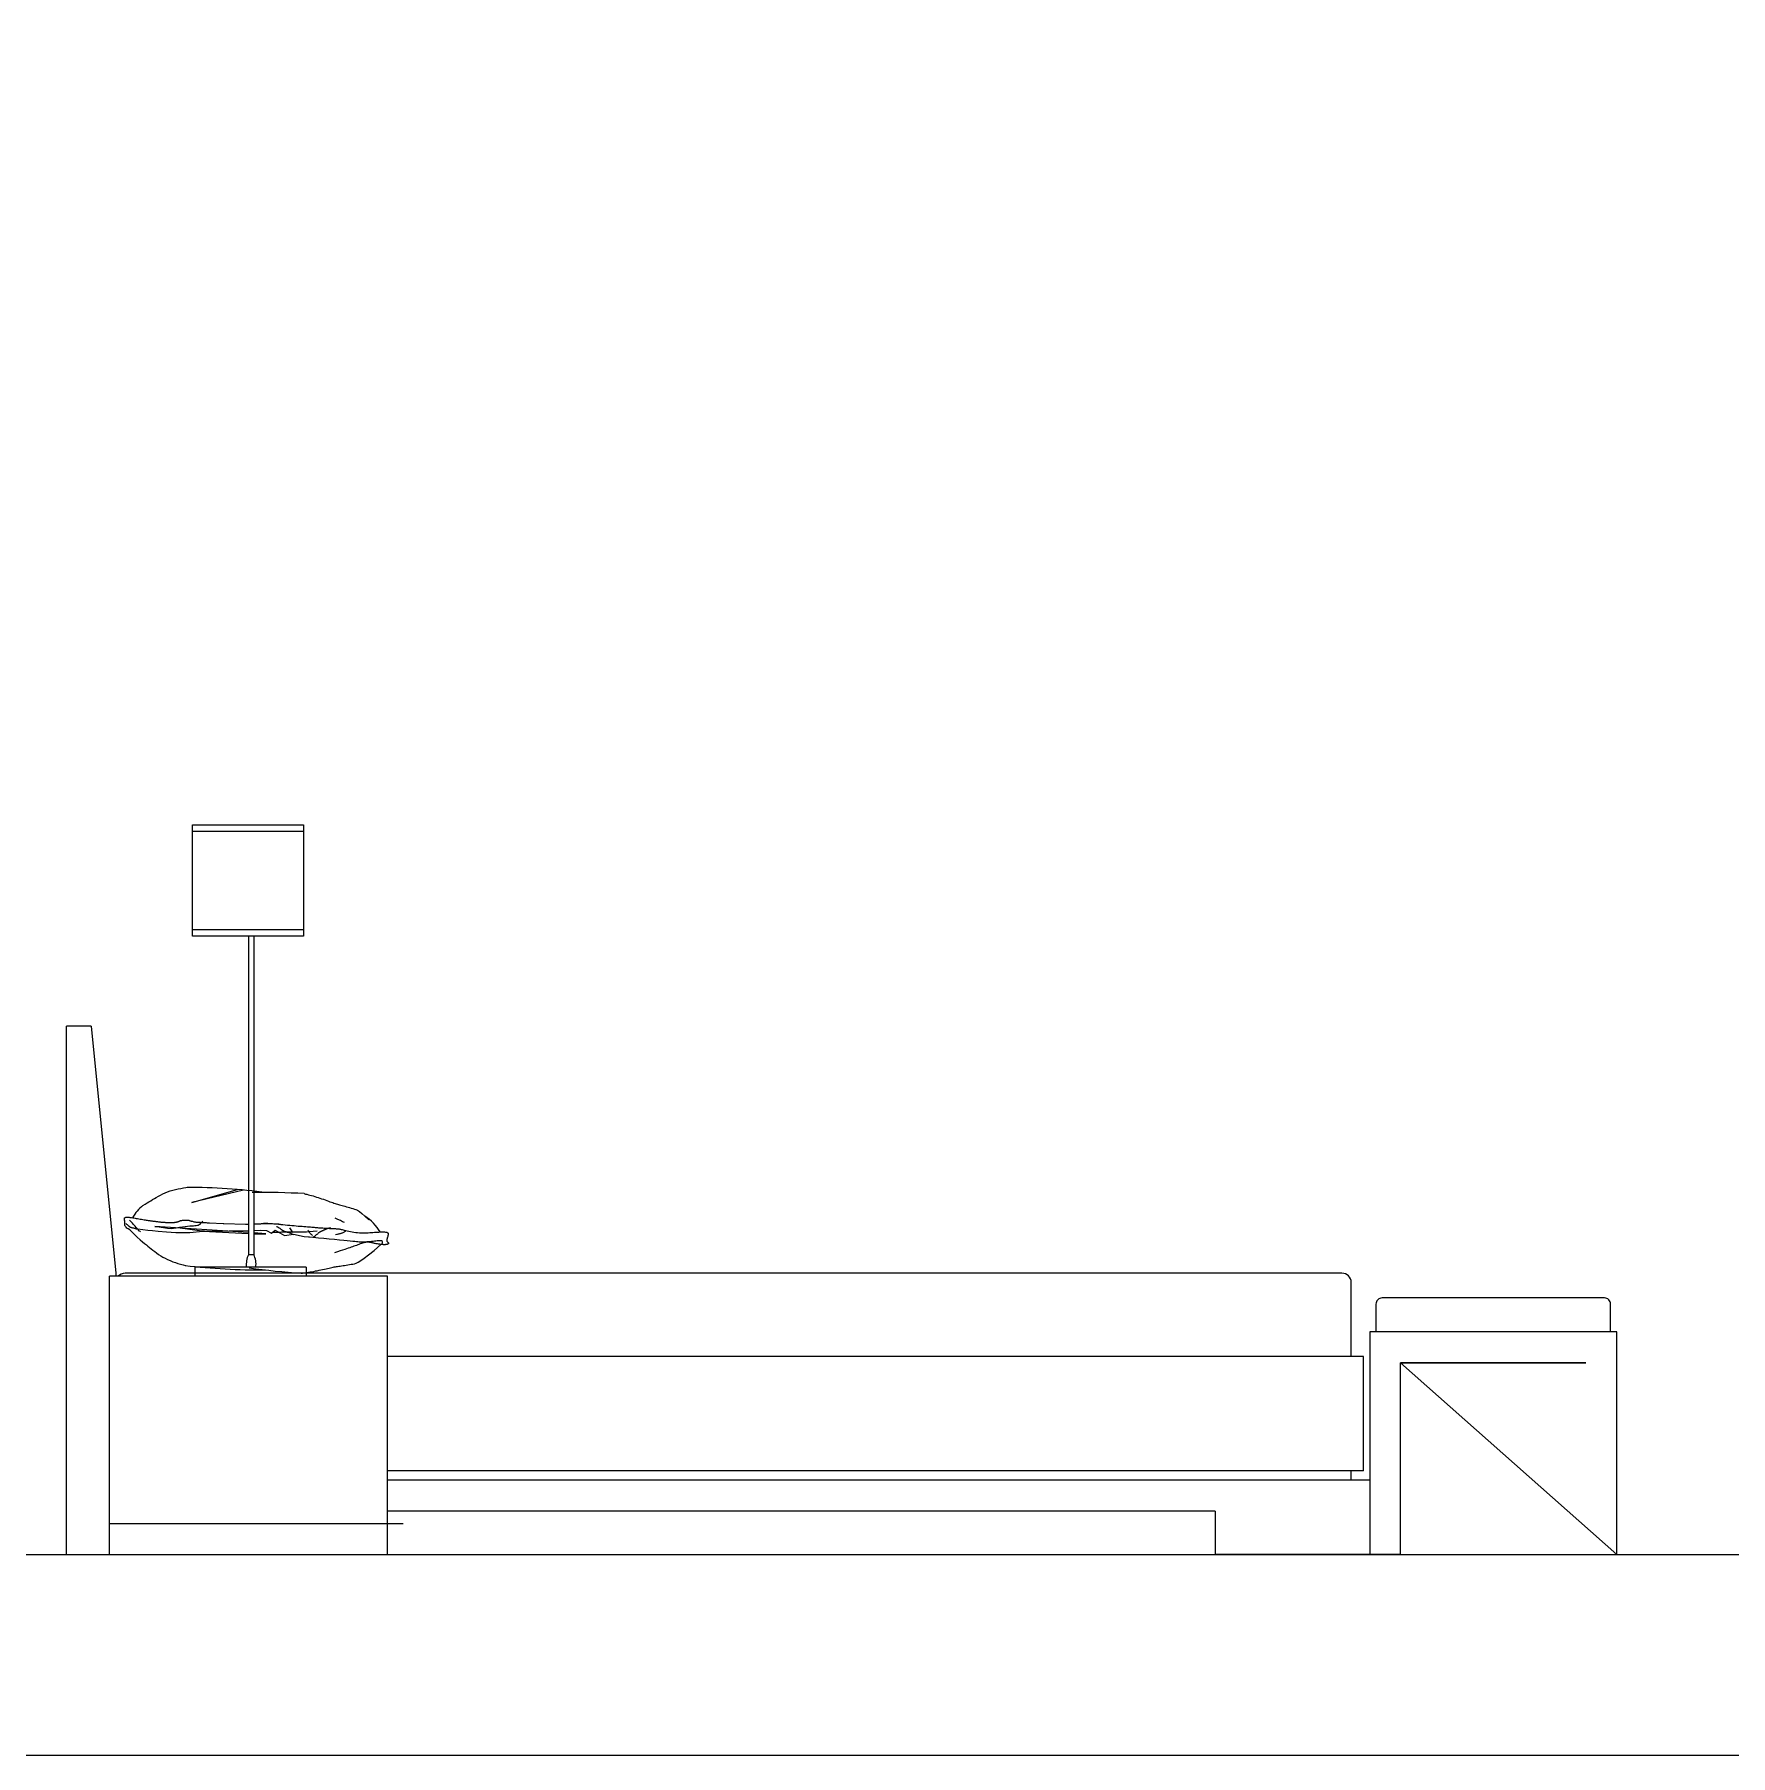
# Model space of a CAD drawing. Header units: inches. Extents: x 11.2 to 54.2, y 16.2 to 41.
# Drawn here: x 26.663 to 29.409, y 16.209 to 18.995 of the extents above; entities that cross this region are included whole.
import ezdxf

# ---------------------------------------------------------------- set-up
doc = ezdxf.new("R2010")
doc.units = ezdxf.units.IN
doc.header["$MEASUREMENT"] = 0
for name, color, linetype in [('1', 1, 'Continuous'), ('4', 4, 'Continuous'), ('kadrbm', 4, 'Continuous')]:
    doc.layers.add(name, color=color, linetype=linetype)

# ---------------------------------------------------------------- blocks, each defined once
blk = doc.blocks.new('kadrbm')
at = {"layer": 'kadrbm', "color": 4}
blk.add_lwpolyline([(0, 0), (0, 24.7972), (21, 24.7972), (21, 0), (0, 0)], close=True, dxfattribs=at)
blk.add_lwpolyline([(20.6631, 0.3257), (20.6631, 24.4603), (0.3369, 24.4603), (0.3369, 0.3257), (20.6631, 0.3257)], dxfattribs=at)

msp = doc.modelspace()

# ---------------------------------------------------------------- linework, layer by layer
at = {"layer": '1'}
for p, q in [((26.9192, 17.7056), (27.0992, 17.7056)), ((27.0992, 17.5456), (26.9192, 17.5456)), ((27.0102, 17.5356), (27.0102, 17.02)), ((27.0185, 17.5356), (27.0185, 17.02)), ((26.7152, 16.535), (26.7152, 17.39)), ((26.7552, 17.39), (26.7152, 17.39)), ((26.7552, 17.39), (26.7952, 16.99)), ((26.8428, 17.1019), (26.846, 17.1039)), ((26.846, 17.1039), (26.8489, 17.1056)), ((26.8489, 17.1056), (26.8517, 17.1073)), ((26.8517, 17.1073), (26.8546, 17.1091)), ((26.8546, 17.1091), (26.8576, 17.1109)), ((26.8576, 17.1109), (26.8608, 17.1128)), ((26.8608, 17.1128), (26.8641, 17.1147)), ((26.8641, 17.1147), (26.8675, 17.1165)), ((26.8675, 17.1165), (26.8711, 17.1184)), ((26.8711, 17.1184), (26.8749, 17.1201)), ((26.8749, 17.1201), (26.8789, 17.1217)), ((26.8789, 17.1217), (26.883, 17.1231)), ((26.883, 17.1231), (26.8873, 17.1244)), ((26.8873, 17.1244), (26.8917, 17.1255)), ((26.8917, 17.1255), (26.896, 17.1265)), ((26.896, 17.1265), (26.9004, 17.1273)), ((26.9004, 17.1273), (26.9046, 17.1281)), ((26.9046, 17.1281), (26.9087, 17.1287)), ((26.9087, 17.1287), (26.9126, 17.1292)), ((26.9182, 17.1045), (26.9922, 17.1253)), ((27.0018, 17.1245), (26.9182, 17.1045)), ((27.1003, 17.1188), (27.1025, 17.1182)), ((27.1025, 17.1182), (27.1047, 17.1177)), ((27.1047, 17.1177), (27.107, 17.1171)), ((27.107, 17.1171), (27.1095, 17.1164)), ((27.1095, 17.1164), (27.112, 17.1157)), ((27.112, 17.1157), (27.1146, 17.115)), ((27.1146, 17.115), (27.1173, 17.1142)), ((27.1173, 17.1142), (27.12, 17.1133)), ((27.12, 17.1133), (27.1228, 17.1125)), ((27.1228, 17.1125), (27.1256, 17.1116)), ((27.1256, 17.1116), (27.1284, 17.1106)), ((27.1284, 17.1106), (27.1312, 17.1096)), ((27.1312, 17.1096), (27.134, 17.1087)), ((27.134, 17.1087), (27.1367, 17.1077)), ((27.1367, 17.1077), (27.1393, 17.1067)), ((27.1393, 17.1067), (27.1418, 17.1058)), ((27.1418, 17.1058), (27.1442, 17.105)), ((27.1442, 17.105), (27.1464, 17.1042)), ((27.1464, 17.1042), (27.1484, 17.1035)), ((27.1484, 17.1035), (27.1503, 17.1029)), ((26.8091, 17.0784), (26.8092, 17.0788)), ((26.8091, 17.078), (26.8091, 17.0784)), ((26.8091, 17.0775), (26.8091, 17.078)), ((26.8092, 17.077), (26.8091, 17.0775)), ((26.8092, 17.0788), (26.8093, 17.0791)), ((26.8093, 17.0764), (26.8092, 17.077)), ((26.8093, 17.0791), (26.8095, 17.0795)), ((26.8094, 17.0758), (26.8093, 17.0764)), ((26.8095, 17.0752), (26.8094, 17.0758)), ((26.8095, 17.0795), (26.8098, 17.0797)), ((26.8098, 17.0797), (26.8101, 17.08)), ((26.8101, 17.08), (26.8105, 17.0802)), ((26.8105, 17.0802), (26.8109, 17.0803)), ((26.8109, 17.0803), (26.8115, 17.0805)), ((26.8115, 17.0805), (26.8121, 17.0806)), ((26.8121, 17.0806), (26.8128, 17.0806)), ((26.8128, 17.0806), (26.8136, 17.0807)), ((26.8136, 17.0807), (26.8145, 17.0806)), ((26.8145, 17.0806), (26.8155, 17.0806)), ((26.8155, 17.0806), (26.8166, 17.0805)), ((26.8166, 17.0805), (26.8179, 17.0804)), ((26.8179, 17.0804), (26.8193, 17.0802)), ((26.8193, 17.0802), (26.8208, 17.08)), ((26.8208, 17.08), (26.8225, 17.0798)), ((26.8225, 17.0798), (26.8243, 17.0795)), ((26.8243, 17.0795), (26.8263, 17.0792)), ((26.8263, 17.0792), (26.8283, 17.0788)), ((26.8283, 17.0788), (26.8304, 17.0784)), ((26.8304, 17.0784), (26.8326, 17.0781)), ((26.8326, 17.0781), (26.8347, 17.0777)), ((26.8347, 17.0777), (26.8368, 17.0773)), ((26.8368, 17.0773), (26.8389, 17.077)), ((26.8389, 17.077), (26.8409, 17.0766)), ((26.8392, 17.0996), (26.8428, 17.1019)), ((26.8409, 17.0766), (26.8427, 17.0763)), ((26.8427, 17.0763), (26.8445, 17.076)), ((26.8445, 17.076), (26.8461, 17.0757)), ((26.8461, 17.0757), (26.8475, 17.0755)), ((26.8475, 17.0755), (26.8489, 17.0753)), ((26.9015, 17.0754), (26.9022, 17.0755)), ((26.9022, 17.0755), (26.903, 17.0756)), ((26.903, 17.0756), (26.9038, 17.0757)), ((26.9038, 17.0757), (26.9046, 17.0757)), ((26.9046, 17.0757), (26.9054, 17.0758)), ((26.9054, 17.0758), (26.9062, 17.0759)), ((26.9062, 17.0759), (26.907, 17.0759)), ((26.907, 17.0759), (26.9078, 17.0759)), ((26.9078, 17.0759), (26.9086, 17.0759)), ((26.9086, 17.0759), (26.9093, 17.076)), ((26.9093, 17.076), (26.9099, 17.0759)), ((26.9099, 17.0759), (26.9106, 17.0759)), ((26.9106, 17.0759), (26.9112, 17.0759)), ((26.9112, 17.0759), (26.9119, 17.0758)), ((26.9119, 17.0758), (26.9125, 17.0757)), ((26.9125, 17.0757), (26.9132, 17.0756)), ((26.9132, 17.0756), (26.9139, 17.0754)), ((27.1547, 17.0771), (27.1501, 17.0792)), ((27.1503, 17.1029), (27.1521, 17.1023)), ((27.1521, 17.1023), (27.1539, 17.1018)), ((27.1539, 17.1018), (27.1557, 17.1012)), ((27.1587, 17.0751), (27.1547, 17.0771)), ((27.1557, 17.1012), (27.1575, 17.1007)), ((27.1575, 17.1007), (27.1594, 17.1002)), ((27.1594, 17.1002), (27.1614, 17.0996)), ((27.1614, 17.0996), (27.1636, 17.099)), ((27.1636, 17.099), (27.166, 17.0984)), ((27.166, 17.0984), (27.1685, 17.0977)), ((27.1685, 17.0977), (27.1711, 17.097)), ((27.1711, 17.097), (27.1737, 17.0962)), ((27.1737, 17.0962), (27.1763, 17.0955)), ((27.1763, 17.0955), (27.1789, 17.0947)), ((27.1789, 17.0947), (27.1814, 17.0939)), ((27.1814, 17.0939), (27.1838, 17.093)), ((27.1838, 17.093), (27.1865, 17.0918)), ((27.1865, 17.0918), (27.1896, 17.0899)), ((27.1896, 17.0899), (27.1935, 17.0869)), ((27.1935, 17.0869), (27.1985, 17.0824)), ((27.1985, 17.0824), (27.2048, 17.0762)), ((26.8097, 17.0746), (26.8095, 17.0752)), ((26.8098, 17.0739), (26.8097, 17.0746)), ((26.8097, 17.0693), (26.8098, 17.0701)), ((26.8097, 17.0684), (26.8097, 17.0693)), ((26.8099, 17.0675), (26.8097, 17.0684)), ((26.8099, 17.0732), (26.8098, 17.0739)), ((26.8098, 17.0701), (26.8099, 17.0709)), ((26.8099, 17.0724), (26.8099, 17.0732)), ((26.8099, 17.0717), (26.8099, 17.0724)), ((26.8099, 17.0709), (26.8099, 17.0717)), ((26.8102, 17.0665), (26.8099, 17.0675)), ((26.8109, 17.0654), (26.8102, 17.0665)), ((26.8119, 17.0643), (26.8109, 17.0654)), ((26.8133, 17.0631), (26.8119, 17.0643)), ((26.8153, 17.0617), (26.8133, 17.0631)), ((26.8178, 17.0602), (26.8153, 17.0617)), ((26.8178, 17.0602), (26.8244, 17.0537)), ((26.8244, 17.0537), (26.83, 17.0485)), ((26.83, 17.0485), (26.8346, 17.0442)), ((26.8489, 17.0753), (26.8502, 17.0751)), ((26.8502, 17.0751), (26.8515, 17.0749)), ((26.8515, 17.0749), (26.8527, 17.0747)), ((26.8527, 17.0747), (26.8539, 17.0746)), ((26.8539, 17.0746), (26.8551, 17.0744)), ((26.8551, 17.0744), (26.8563, 17.0743)), ((26.8563, 17.0743), (26.8576, 17.0741)), ((26.8576, 17.0741), (26.8588, 17.074)), ((26.8588, 17.074), (26.8602, 17.0738)), ((26.8602, 17.0738), (26.8615, 17.0736)), ((26.8615, 17.0736), (26.8628, 17.0735)), ((26.8628, 17.0735), (26.8642, 17.0733)), ((26.8642, 17.0733), (26.8655, 17.0732)), ((26.8655, 17.0732), (26.8669, 17.073)), ((26.8669, 17.073), (26.8682, 17.0729)), ((26.8682, 17.0729), (26.8695, 17.0728)), ((26.8695, 17.0728), (26.8708, 17.0727)), ((26.8708, 17.0727), (26.8721, 17.0726)), ((26.8721, 17.0726), (26.8734, 17.0725)), ((26.8734, 17.0725), (26.8746, 17.0724)), ((26.8746, 17.0724), (26.8758, 17.0723)), ((26.8758, 17.0723), (26.877, 17.0722)), ((26.877, 17.0722), (26.8781, 17.0721)), ((26.8781, 17.0721), (26.8792, 17.0721)), ((26.8792, 17.0721), (26.8803, 17.072)), ((26.8803, 17.072), (26.8813, 17.072)), ((26.8813, 17.072), (26.8823, 17.072)), ((26.8823, 17.072), (26.8833, 17.072)), ((26.8833, 17.072), (26.8842, 17.072)), ((26.8842, 17.072), (26.8851, 17.072)), ((26.8851, 17.072), (26.886, 17.072)), ((26.886, 17.072), (26.8868, 17.072)), ((26.8868, 17.072), (26.8877, 17.0721)), ((26.8877, 17.0721), (26.8885, 17.0721)), ((26.8885, 17.0721), (26.8893, 17.0722)), ((26.8893, 17.0722), (26.8901, 17.0723)), ((26.8901, 17.0723), (26.8909, 17.0724)), ((26.8909, 17.0724), (26.8917, 17.0725)), ((26.8917, 17.0725), (26.8925, 17.0727)), ((26.8925, 17.0727), (26.8932, 17.0728)), ((26.8932, 17.0728), (26.8939, 17.073)), ((26.8939, 17.073), (26.8946, 17.0731)), ((26.8946, 17.0731), (26.8952, 17.0733)), ((26.8952, 17.0733), (26.8958, 17.0734)), ((26.8958, 17.0734), (26.8963, 17.0736)), ((26.8963, 17.0736), (26.8967, 17.0738)), ((26.8967, 17.0738), (26.8971, 17.0739)), ((26.8971, 17.0739), (26.8975, 17.0741)), ((26.8975, 17.0741), (26.8978, 17.0742)), ((26.8978, 17.0742), (26.8981, 17.0744)), ((26.8981, 17.0744), (26.8984, 17.0745)), ((26.8984, 17.0745), (26.8986, 17.0747)), ((26.8986, 17.0747), (26.899, 17.0748)), ((26.899, 17.0748), (26.8993, 17.0749)), ((26.8993, 17.0749), (26.8997, 17.0751)), ((26.8997, 17.0751), (26.9002, 17.0752)), ((26.9002, 17.0752), (26.9008, 17.0753)), ((26.9008, 17.0753), (26.9015, 17.0754)), ((26.9139, 17.0754), (26.9147, 17.0752)), ((26.9147, 17.0752), (26.9155, 17.075)), ((26.9155, 17.075), (26.9164, 17.0748)), ((26.9164, 17.0748), (26.9173, 17.0745)), ((26.9173, 17.0745), (26.9182, 17.0742)), ((26.9182, 17.0742), (26.9192, 17.074)), ((26.9192, 17.074), (26.9203, 17.0737)), ((26.9203, 17.0737), (26.9214, 17.0734)), ((26.9214, 17.0734), (26.9225, 17.0732)), ((26.9225, 17.0732), (26.9237, 17.073)), ((26.9237, 17.073), (26.925, 17.0728)), ((26.925, 17.0728), (26.9263, 17.0727)), ((26.9263, 17.0727), (26.9276, 17.0726)), ((26.9276, 17.0726), (26.929, 17.0725)), ((26.929, 17.0725), (26.9304, 17.0724)), ((26.9304, 17.0724), (26.9318, 17.0724)), ((26.9318, 17.0724), (26.9332, 17.0723)), ((26.9332, 17.0723), (26.9346, 17.0723)), ((26.9346, 17.0723), (26.9361, 17.0723)), ((26.9361, 17.0723), (26.9375, 17.0722)), ((26.9375, 17.0722), (26.9389, 17.0721)), ((26.9389, 17.0721), (26.9403, 17.072)), ((26.9403, 17.072), (26.9416, 17.0719)), ((26.9416, 17.0719), (26.9429, 17.0718)), ((26.9429, 17.0718), (26.9442, 17.0716)), ((26.9442, 17.0716), (26.9455, 17.0715)), ((26.9455, 17.0715), (26.9468, 17.0713)), ((26.9468, 17.0713), (26.9689, 17.0706)), ((26.9689, 17.0706), (26.9702, 17.0704)), ((26.9702, 17.0704), (27.0054, 17.0693)), ((27.0054, 17.0693), (27.0066, 17.0693)), ((27.0066, 17.0693), (27.0078, 17.0692)), ((27.0078, 17.0692), (27.009, 17.0692)), ((27.009, 17.0692), (27.0101, 17.0691)), ((27.0101, 17.0691), (27.0102, 17.0691)), ((27.0185, 17.0695), (27.0204, 17.0697)), ((27.0204, 17.0697), (27.0216, 17.0697)), ((27.0216, 17.0697), (27.0227, 17.0698)), ((27.0227, 17.0698), (27.0239, 17.0699)), ((27.0239, 17.0699), (27.0251, 17.07)), ((27.0251, 17.07), (27.0263, 17.07)), ((27.0263, 17.07), (27.0275, 17.0701)), ((27.0275, 17.0701), (27.0287, 17.0702)), ((27.0287, 17.0702), (27.03, 17.0702)), ((27.03, 17.0702), (27.0313, 17.0703)), ((27.0313, 17.0703), (27.0327, 17.0704)), ((27.0327, 17.0704), (27.0341, 17.0704)), ((27.0341, 17.0704), (27.0355, 17.0705)), ((27.0351, 17.0713), (27.0381, 17.0711)), ((27.0355, 17.0705), (27.0371, 17.0705)), ((27.0371, 17.0705), (27.0387, 17.0705)), ((27.0381, 17.0711), (27.0413, 17.0709)), ((27.0387, 17.0705), (27.0404, 17.0705)), ((27.0404, 17.0705), (27.0423, 17.0705)), ((27.0413, 17.0709), (27.0446, 17.0706)), ((27.0423, 17.0705), (27.0443, 17.0705)), ((27.0443, 17.0705), (27.0464, 17.0704)), ((27.0446, 17.0706), (27.0479, 17.0703)), ((27.0464, 17.0704), (27.0486, 17.0703)), ((27.0479, 17.0703), (27.0514, 17.07)), ((27.0486, 17.0703), (27.051, 17.0702)), ((27.051, 17.0702), (27.0536, 17.0701)), ((27.0514, 17.07), (27.0549, 17.0697)), ((27.0536, 17.0701), (27.0562, 17.07)), ((27.0549, 17.0697), (27.0585, 17.0693)), ((27.0562, 17.07), (27.059, 17.0698)), ((27.0585, 17.0693), (27.0621, 17.069)), ((27.059, 17.0698), (27.062, 17.0696)), ((27.0621, 17.069), (27.0658, 17.0686)), ((27.0658, 17.0686), (27.0695, 17.0683)), ((27.0695, 17.0683), (27.0731, 17.0679)), ((27.0731, 17.0679), (27.0767, 17.0676)), ((27.0767, 17.0676), (27.0803, 17.0673)), ((27.0803, 17.0673), (27.0838, 17.067)), ((27.0838, 17.067), (27.0872, 17.0667)), ((27.0872, 17.0667), (27.0905, 17.0664)), ((27.0905, 17.0664), (27.0937, 17.0662)), ((27.0937, 17.0662), (27.0968, 17.0659)), ((27.0968, 17.0659), (27.0997, 17.0657)), ((27.0997, 17.0657), (27.1026, 17.0655)), ((27.1026, 17.0655), (27.1053, 17.0653)), ((27.1053, 17.0653), (27.1078, 17.0651)), ((27.1078, 17.0651), (27.1102, 17.0649)), ((27.1102, 17.0649), (27.1124, 17.0647)), ((27.1124, 17.0647), (27.1145, 17.0645)), ((27.1145, 17.0645), (27.1164, 17.0644)), ((27.1164, 17.0644), (27.1182, 17.0642)), ((27.1182, 17.0642), (27.1199, 17.064)), ((27.1199, 17.064), (27.1216, 17.0639)), ((27.1216, 17.0639), (27.1233, 17.0637)), ((27.1233, 17.0637), (27.1249, 17.0636)), ((27.1249, 17.0636), (27.1267, 17.0634)), ((27.1267, 17.0634), (27.1285, 17.0633)), ((27.1285, 17.0633), (27.1304, 17.0632)), ((27.1304, 17.0632), (27.1325, 17.063)), ((27.1325, 17.063), (27.1346, 17.0629)), ((27.1346, 17.0629), (27.1368, 17.0628)), ((27.1368, 17.0628), (27.1391, 17.0627)), ((27.1391, 17.0627), (27.1413, 17.0626)), ((27.1413, 17.0626), (27.1435, 17.0625)), ((27.1435, 17.0625), (27.1456, 17.0624)), ((27.1456, 17.0624), (27.1475, 17.0623)), ((27.1475, 17.0623), (27.1493, 17.0623)), ((27.1493, 17.0623), (27.1508, 17.0622)), ((27.1508, 17.0622), (27.1521, 17.0621)), ((27.1521, 17.0621), (27.1532, 17.0621)), ((27.1532, 17.0621), (27.1542, 17.062)), ((27.1542, 17.062), (27.1551, 17.062)), ((27.1551, 17.062), (27.1559, 17.0619)), ((27.1559, 17.0619), (27.1568, 17.0617)), ((27.1568, 17.0617), (27.1577, 17.0615)), ((27.1577, 17.0615), (27.1587, 17.0613)), ((27.1623, 17.0734), (27.1587, 17.0751)), ((27.1587, 17.0613), (27.16, 17.061)), ((27.16, 17.061), (27.1614, 17.0606)), ((27.1614, 17.0606), (27.1631, 17.0602)), ((27.1655, 17.0719), (27.1623, 17.0734)), ((27.1631, 17.0602), (27.1651, 17.0597)), ((27.1651, 17.0597), (27.1674, 17.0591)), ((27.1674, 17.0591), (27.1698, 17.0586)), ((27.1698, 17.0586), (27.1723, 17.058)), ((27.1723, 17.058), (27.1751, 17.0574)), ((27.1751, 17.0574), (27.1779, 17.0569)), ((27.1779, 17.0569), (27.1808, 17.0564)), ((27.1808, 17.0564), (27.1837, 17.056)), ((27.1837, 17.056), (27.1866, 17.0557)), ((27.1866, 17.0557), (27.1895, 17.0555)), ((27.1895, 17.0555), (27.1924, 17.0554)), ((27.1924, 17.0554), (27.1952, 17.0553)), ((27.1952, 17.0553), (27.1981, 17.0554)), ((27.1981, 17.0554), (27.2008, 17.0555)), ((27.2008, 17.0555), (27.2036, 17.0556)), ((27.2036, 17.0556), (27.2062, 17.0558)), ((27.2062, 17.0558), (27.2089, 17.0559)), ((27.2089, 17.0559), (27.2114, 17.0561)), ((27.2114, 17.0561), (27.2139, 17.0563)), ((27.2139, 17.0563), (27.2163, 17.0565)), ((27.2163, 17.0565), (27.2187, 17.0566)), ((27.2187, 17.0566), (27.2209, 17.0567)), ((27.2209, 17.0567), (27.2231, 17.0568)), ((27.2231, 17.0568), (27.2251, 17.0569)), ((27.2251, 17.0569), (27.227, 17.0569)), ((27.227, 17.0569), (27.2287, 17.0569)), ((27.2287, 17.0569), (27.2302, 17.0568)), ((27.2302, 17.0568), (27.2316, 17.0567)), ((27.2316, 17.0567), (27.2328, 17.0565)), ((27.2328, 17.0565), (27.2338, 17.0562)), ((27.2338, 17.0562), (27.2345, 17.0559)), ((27.2345, 17.0559), (27.2352, 17.0555)), ((27.2349, 17.0478), (27.2347, 17.0471)), ((27.2351, 17.0486), (27.2349, 17.0478)), ((27.2354, 17.0494), (27.2351, 17.0486)), ((27.2352, 17.0555), (27.2356, 17.0551)), ((27.2356, 17.0501), (27.2354, 17.0494)), ((27.2356, 17.0551), (27.2359, 17.0546)), ((27.2358, 17.0509), (27.2356, 17.0501)), ((27.236, 17.0516), (27.2358, 17.0509)), ((27.2359, 17.0546), (27.2361, 17.0541)), ((27.2361, 17.0523), (27.236, 17.0516)), ((27.2361, 17.0541), (27.2362, 17.0536)), ((27.2362, 17.0529), (27.2361, 17.0523)), ((27.2362, 17.0536), (27.2362, 17.0529)), ((26.8346, 17.0442), (26.8385, 17.0408)), ((26.8385, 17.0408), (26.8418, 17.0381)), ((26.8418, 17.0381), (26.8447, 17.0357)), ((26.8447, 17.0357), (26.8473, 17.0337)), ((26.8473, 17.0337), (26.8499, 17.0316)), ((26.8499, 17.0316), (26.8526, 17.0295)), ((26.8526, 17.0295), (26.8554, 17.0273)), ((26.8554, 17.0273), (26.8583, 17.0251)), ((26.8583, 17.0251), (26.8613, 17.0228)), ((26.8613, 17.0228), (26.8645, 17.0205)), ((26.8645, 17.0205), (26.8679, 17.0183)), ((27.0185, 17.02), (27.0102, 17.02)), ((27.1543, 17.0248), (27.1495, 17.0232)), ((27.1586, 17.0262), (27.1543, 17.0248)), ((27.1624, 17.0275), (27.1586, 17.0262)), ((27.1657, 17.0286), (27.1624, 17.0275)), ((27.1687, 17.0296), (27.1657, 17.0286)), ((27.1714, 17.0305), (27.1687, 17.0296)), ((27.1739, 17.0313), (27.1714, 17.0305)), ((27.1762, 17.0321), (27.1739, 17.0313)), ((27.1784, 17.0328), (27.1762, 17.0321)), ((27.1805, 17.0336), (27.1784, 17.0328)), ((27.1826, 17.0343), (27.1805, 17.0336)), ((27.1847, 17.0351), (27.1826, 17.0343)), ((27.1868, 17.0358), (27.1847, 17.0351)), ((27.1889, 17.0366), (27.1868, 17.0358)), ((27.1909, 17.0373), (27.1889, 17.0366)), ((27.1929, 17.0379), (27.1909, 17.0373)), ((27.1947, 17.0385), (27.1929, 17.0379)), ((27.1965, 17.039), (27.1947, 17.0385)), ((27.1981, 17.0395), (27.1965, 17.039)), ((27.1996, 17.0398), (27.1981, 17.0395)), ((27.201, 17.04), (27.1996, 17.0398)), ((27.2023, 17.0401), (27.201, 17.04)), ((27.2034, 17.0402), (27.2023, 17.0401)), ((27.2045, 17.0402), (27.2034, 17.0402)), ((27.2042, 17.0196), (27.2132, 17.027)), ((27.2055, 17.04), (27.2045, 17.0402)), ((27.2065, 17.0399), (27.2055, 17.04)), ((27.2075, 17.0397), (27.2065, 17.0399)), ((27.2085, 17.0395), (27.2075, 17.0397)), ((27.2095, 17.0392), (27.2085, 17.0395)), ((27.2105, 17.039), (27.2095, 17.0392)), ((27.2116, 17.0387), (27.2105, 17.039)), ((27.2128, 17.0384), (27.2116, 17.0387)), ((27.214, 17.0382), (27.2128, 17.0384)), ((27.2132, 17.027), (27.2244, 17.0366)), ((27.2152, 17.038), (27.214, 17.0382)), ((27.2165, 17.0377), (27.2152, 17.038)), ((27.2178, 17.0375), (27.2165, 17.0377)), ((27.219, 17.0373), (27.2178, 17.0375)), ((27.2203, 17.0371), (27.219, 17.0373)), ((27.2215, 17.0369), (27.2203, 17.0371)), ((27.2227, 17.0368), (27.2215, 17.0369)), ((27.2238, 17.0366), (27.2227, 17.0368)), ((27.2249, 17.0365), (27.2238, 17.0366)), ((27.2259, 17.0364), (27.2249, 17.0365)), ((27.2269, 17.0363), (27.2259, 17.0364)), ((27.2279, 17.0363), (27.2269, 17.0363)), ((27.2288, 17.0362), (27.2279, 17.0363)), ((27.2296, 17.0362), (27.2288, 17.0362)), ((27.2304, 17.0362), (27.2296, 17.0362)), ((27.2312, 17.0362), (27.2304, 17.0362)), ((27.232, 17.0363), (27.2312, 17.0362)), ((27.2327, 17.0364), (27.232, 17.0363)), ((27.2333, 17.0365), (27.2327, 17.0364)), ((27.2339, 17.0366), (27.2333, 17.0365)), ((27.234, 17.0443), (27.2339, 17.0438)), ((27.2339, 17.0438), (27.2339, 17.0432)), ((27.2339, 17.0432), (27.234, 17.0428)), ((27.2345, 17.0367), (27.2339, 17.0366)), ((27.2341, 17.0449), (27.234, 17.0443)), ((27.234, 17.0428), (27.2341, 17.0423)), ((27.2343, 17.0456), (27.2341, 17.0449)), ((27.2341, 17.0423), (27.2342, 17.0419)), ((27.2342, 17.0419), (27.2344, 17.0416)), ((27.2344, 17.0463), (27.2343, 17.0456)), ((27.2347, 17.0471), (27.2344, 17.0463)), ((27.2344, 17.0416), (27.2346, 17.0412)), ((27.235, 17.0369), (27.2345, 17.0367)), ((27.2346, 17.0412), (27.2348, 17.0409)), ((27.2348, 17.0409), (27.235, 17.0406)), ((27.235, 17.0406), (27.2352, 17.0403)), ((27.2355, 17.0371), (27.235, 17.0369)), ((27.2352, 17.0403), (27.2355, 17.0401)), ((27.2355, 17.0401), (27.2357, 17.0398)), ((27.2359, 17.0373), (27.2355, 17.0371)), ((27.2357, 17.0398), (27.236, 17.0395)), ((27.2362, 17.0375), (27.2359, 17.0373)), ((27.236, 17.0395), (27.2362, 17.0393)), ((27.2362, 17.0393), (27.2364, 17.039)), ((27.2364, 17.0377), (27.2362, 17.0375)), ((27.2364, 17.039), (27.2365, 17.0388)), ((27.2366, 17.0379), (27.2364, 17.0377)), ((27.2365, 17.0388), (27.2366, 17.0386)), ((27.2366, 17.0386), (27.2367, 17.0383)), ((27.2367, 17.0381), (27.2366, 17.0379)), ((27.2367, 17.0383), (27.2367, 17.0381)), ((26.8679, 17.0183), (26.8714, 17.0161)), ((26.8714, 17.0161), (26.8752, 17.0141)), ((26.8752, 17.0141), (26.8791, 17.0122)), ((26.8791, 17.0122), (26.8832, 17.0104)), ((26.8832, 17.0104), (26.8874, 17.0087)), ((26.8874, 17.0087), (26.8916, 17.0072)), ((26.8916, 17.0072), (26.8958, 17.0058)), ((26.8958, 17.0058), (26.9, 17.0046)), ((26.9, 17.0046), (26.904, 17.0035)), ((26.904, 17.0035), (26.9078, 17.0025)), ((27.1033, 17), (26.9233, 17)), ((26.9233, 17), (26.9233, 16.985)), ((27.1033, 17), (27.1033, 16.985)), ((27.1073, 16.9917), (27.11, 16.9921)), ((27.11, 16.9921), (27.1127, 16.9925)), ((27.1127, 16.9925), (27.1156, 16.993)), ((27.1156, 16.993), (27.1184, 16.9936)), ((27.1184, 16.9936), (27.1213, 16.9941)), ((27.1213, 16.9941), (27.1242, 16.9947)), ((27.1242, 16.9947), (27.1271, 16.9954)), ((27.1271, 16.9954), (27.13, 16.996)), ((27.13, 16.996), (27.1328, 16.9966)), ((27.1328, 16.9966), (27.1355, 16.9972)), ((27.1355, 16.9972), (27.1381, 16.9978)), ((27.1381, 16.9978), (27.1406, 16.9984)), ((27.1406, 16.9984), (27.1428, 16.9989)), ((27.1428, 16.9989), (27.145, 16.9993)), ((27.145, 16.9993), (27.1469, 16.9997)), ((27.1469, 16.9997), (27.1488, 17.0001)), ((27.1488, 17.0001), (27.1506, 17.0004)), ((27.1506, 17.0004), (27.1524, 17.0007)), ((27.1524, 17.0007), (27.1542, 17.001)), ((27.1542, 17.001), (27.1562, 17.0013)), ((27.1562, 17.0013), (27.1583, 17.0016)), ((27.1583, 17.0016), (27.1606, 17.0019)), ((27.1606, 17.0019), (27.163, 17.0023)), ((27.163, 17.0023), (27.1656, 17.0027)), ((27.1656, 17.0027), (27.1682, 17.0031)), ((27.1682, 17.0031), (27.1709, 17.0035)), ((27.1709, 17.0035), (27.1736, 17.0039)), ((27.1736, 17.0039), (27.1762, 17.0044)), ((27.1762, 17.0044), (27.1788, 17.0049)), ((27.1788, 17.0049), (27.1814, 17.0054)), ((27.1814, 17.0054), (27.1841, 17.0063)), ((27.1841, 17.0063), (27.1875, 17.0079)), ((27.1875, 17.0079), (27.1917, 17.0104)), ((27.1917, 17.0104), (27.1972, 17.0142)), ((27.1972, 17.0142), (27.2042, 17.0196)), ((27.2352, 16.985), (26.7852, 16.985)), ((26.7852, 16.535), (26.7852, 16.985)), ((26.7952, 16.99), (26.7952, 16.985)), ((28.7802, 16.99), (26.8102, 16.99)), ((27.0953, 16.99), (27.0975, 16.9903)), ((27.0975, 16.9903), (27.0998, 16.9906)), ((27.0998, 16.9906), (27.1022, 16.9909)), ((27.1022, 16.9909), (27.1047, 16.9913)), ((27.1047, 16.9913), (27.1073, 16.9917)), ((27.2352, 16.535), (27.2352, 16.985)), ((28.7952, 16.855), (28.7952, 16.975)), ((28.8152, 16.855), (27.2352, 16.855)), ((28.8152, 16.67), (28.8152, 16.855)), ((28.8152, 16.67), (27.2352, 16.67)), ((28.7952, 16.655), (28.7952, 16.67)), ((28.8252, 16.655), (27.2352, 16.655)), ((28.5752, 16.605), (27.2352, 16.605)), ((28.5752, 16.605), (28.5752, 16.535)), ((26.7852, 16.585), (27.2602, 16.585)), ((26.7152, 16.535), (27.2352, 16.535)), ((28.8752, 16.535), (28.5752, 16.535))]:
    msp.add_line(p, q, dxfattribs=at)
msp.add_lwpolyline([(26.9192, 17.7156), (27.0992, 17.7156), (27.0992, 17.5356), (26.9192, 17.5356)], close=True, dxfattribs=at)
for points in [[(26.83, 17.0622), (26.8283, 17.0642), (26.8266, 17.0659), (26.825, 17.0676), (26.8235, 17.0692), (26.822, 17.0708), (26.8205, 17.0725), (26.8191, 17.0742), (26.8176, 17.076)], [(26.8113, 17.0707), (26.812, 17.07), (26.8127, 17.0693), (26.8134, 17.0687), (26.814, 17.0681), (26.8146, 17.0676), (26.8152, 17.0671), (26.8157, 17.0667), (26.8162, 17.0663), (26.8166, 17.0659), (26.8171, 17.0656), (26.8175, 17.0653), (26.8178, 17.065), (26.8182, 17.0648), (26.8187, 17.0646), (26.8191, 17.0644), (26.8196, 17.0643), (26.8201, 17.0641), (26.8207, 17.0639), (26.8214, 17.0638), (26.822, 17.0636), (26.8227, 17.0635), (26.8234, 17.0634), (26.8241, 17.0632), (26.8248, 17.063), (26.8254, 17.0629), (26.8261, 17.0627), (26.8268, 17.0625), (26.8275, 17.0623), (26.8282, 17.0621), (26.829, 17.062), (26.8298, 17.0618), (26.8307, 17.0616)], [(26.8307, 17.0616), (26.8472, 17.0598), (26.8547, 17.0593), (26.8637, 17.058), (26.8772, 17.0571), (26.8922, 17.0561), (26.9148, 17.0561), (26.936, 17.0578), (27.0102, 17.0541)], [(26.8307, 17.0616), (26.8313, 17.0594), (26.8334, 17.0587), (26.8354, 17.057)], [(27.0102, 17.0557), (26.8584, 17.0658), (26.8655, 17.0652)], [(26.8655, 17.0652), (26.879, 17.0628), (26.8851, 17.0624), (26.8954, 17.0639), (26.9307, 17.0594), (26.9474, 17.0583), (27.0102, 17.0593)], [(26.8932, 17.0637), (26.8983, 17.0646), (26.903, 17.0653), (26.9073, 17.0658), (26.9112, 17.0662), (26.9148, 17.0665), (26.918, 17.0667), (26.9208, 17.0669), (26.9233, 17.067), (26.9254, 17.0673), (26.9272, 17.0676), (26.9287, 17.068), (26.9302, 17.0687), (26.9315, 17.0696), (26.9329, 17.0708), (26.9343, 17.0724), (26.9359, 17.0743)], [(27.0185, 17.0594), (27.0292, 17.0596), (27.039, 17.059), (27.0471, 17.0546), (27.053, 17.0596), (27.0683, 17.0509), (27.0829, 17.053), (27.1004, 17.0497), (27.1085, 17.0489)], [(27.0185, 17.0537), (27.0186, 17.0536), (27.0383, 17.0539), (27.0185, 17.0552)], [(27.1212, 17.0582), (27.1147, 17.0575), (27.109, 17.057), (27.1039, 17.0567), (27.0993, 17.0565), (27.0951, 17.0564), (27.0912, 17.0564), (27.0875, 17.0564), (27.0838, 17.0564), (27.08, 17.0564), (27.0761, 17.0565), (27.0721, 17.0564), (27.0679, 17.0564), (27.0634, 17.0563), (27.0586, 17.0561), (27.0536, 17.0559), (27.0481, 17.0557)], [(27.0554, 17.0658), (27.056, 17.0656), (27.0566, 17.0653), (27.0572, 17.0649), (27.0579, 17.0646), (27.0585, 17.0641), (27.0592, 17.0637), (27.0599, 17.0633), (27.0606, 17.0628), (27.0612, 17.0624), (27.0619, 17.0619), (27.0625, 17.0615), (27.063, 17.061), (27.0636, 17.0606), (27.0641, 17.0602), (27.0646, 17.0599), (27.0651, 17.0595), (27.0656, 17.0592), (27.066, 17.0589), (27.0665, 17.0586), (27.067, 17.0584), (27.0674, 17.0582), (27.0679, 17.058), (27.0683, 17.0578), (27.0688, 17.0577), (27.0693, 17.0575), (27.0698, 17.0574), (27.0703, 17.0573), (27.0709, 17.0571), (27.0715, 17.057), (27.0721, 17.0568), (27.0728, 17.0567), (27.0735, 17.0564), (27.0743, 17.0562), (27.0752, 17.0559), (27.0762, 17.0555), (27.0773, 17.0551), (27.0785, 17.0546), (27.0799, 17.054), (27.0815, 17.0533), (27.0832, 17.0525)], [(27.0764, 17.0635), (27.0797, 17.0585), (27.0813, 17.056)], [(27.1004, 17.0497), (27.1071, 17.049), (27.1148, 17.0483), (27.1232, 17.0475), (27.1319, 17.0467), (27.1407, 17.0459), (27.1492, 17.0451), (27.1571, 17.0443), (27.1641, 17.0436), (27.17, 17.043), (27.1748, 17.0425), (27.1787, 17.042), (27.1819, 17.0417), (27.1846, 17.0414), (27.1869, 17.0412), (27.1891, 17.041), (27.1913, 17.0409), (27.1936, 17.0409), (27.1961, 17.0409), (27.1987, 17.041), (27.2014, 17.0411), (27.2041, 17.0413), (27.2068, 17.0415), (27.2094, 17.0417), (27.2119, 17.042), (27.2142, 17.0422), (27.2164, 17.0425), (27.2184, 17.0428), (27.2202, 17.043), (27.2218, 17.0431), (27.2231, 17.0432), (27.2242, 17.0432), (27.2251, 17.043), (27.2257, 17.0427), (27.2261, 17.0422), (27.2263, 17.0416), (27.2264, 17.0409), (27.2263, 17.04), (27.2262, 17.0389), (27.2261, 17.0377), (27.2259, 17.0364)], [(27.1063, 17.0598), (27.107, 17.0585), (27.1075, 17.0574), (27.108, 17.0566), (27.1085, 17.0558), (27.1091, 17.0552), (27.1096, 17.0545), (27.1103, 17.0538), (27.1112, 17.0531), (27.1123, 17.0522), (27.1136, 17.0511)], [(27.1143, 17.0484), (27.1161, 17.0496), (27.1177, 17.0506), (27.119, 17.0516), (27.1201, 17.0525), (27.1211, 17.0533), (27.122, 17.054), (27.1227, 17.0546), (27.1233, 17.0552), (27.1239, 17.0557), (27.1244, 17.0561), (27.1249, 17.0565), (27.1254, 17.0568), (27.1258, 17.0571), (27.1262, 17.0573), (27.1267, 17.0576), (27.127, 17.0577), (27.1274, 17.0579), (27.1278, 17.0581), (27.1281, 17.0582), (27.1285, 17.0584), (27.1288, 17.0585), (27.1292, 17.0587), (27.1295, 17.0588), (27.1299, 17.059), (27.1303, 17.0592), (27.1307, 17.0594), (27.1311, 17.0596), (27.1316, 17.0598), (27.1322, 17.0601), (27.1328, 17.0604), (27.1335, 17.0607), (27.1342, 17.061), (27.1351, 17.0614), (27.136, 17.0617), (27.1369, 17.0621), (27.138, 17.0625), (27.1391, 17.0629), (27.1404, 17.0632), (27.1417, 17.0636), (27.1431, 17.064)], [(27.1509, 17.0526), (27.1528, 17.053), (27.1543, 17.0533), (27.1557, 17.0536), (27.1569, 17.0539), (27.1579, 17.0542), (27.1589, 17.0545), (27.1598, 17.0547), (27.1607, 17.055), (27.1615, 17.0553), (27.1624, 17.0556), (27.1633, 17.056), (27.1642, 17.0564), (27.1652, 17.057), (27.1661, 17.0575), (27.1671, 17.0583), (27.1681, 17.0591)], [(28.8752, 16.535), (28.8752, 16.845), (29.1752, 16.845), (28.8752, 16.845), (29.2252, 16.535), (29.2252, 16.895), (28.8252, 16.895), (28.8252, 16.535)]]:
    msp.add_lwpolyline(points, dxfattribs=at)
msp.add_lwpolyline([(29.2152, 16.895), (29.2152, 16.94, 0.414214), (29.2052, 16.95), (28.8452, 16.95, 0.414214), (28.8352, 16.94), (28.8352, 16.895)], format="xyb", dxfattribs=at)
for centre, radius, start, end in [((26.9031, 16.0413), 1.0877, 82.7861, 89.6005), ((27.0357, 15.9757), 1.1449, 86.7643, 90.9974), ((26.8763, 17.0513), 0.0609, 127.5666, 152.1429), ((27.1594, 17.0202), 0.0734, 29.8851, 57.8315), ((27.0379, 17.0051), 0.0315, 151.706, 189.2646), ((26.9907, 17.0051), 0.0315, 350.7354, 28.294), ((27.0324, 18.083), 1.0877, 263.4192, 270.2337), ((27.1701, 18.1325), 1.1449, 262.0224, 266.2554), ((26.8102, 16.975), 0.015, 90, 138.1897), ((28.7802, 16.975), 0.015, 0, 90)]:
    msp.add_arc(centre, radius, start, end, dxfattribs=at)
at = {"layer": '4'}
msp.add_line((11.4922, 16.535), (31.8184, 16.535), dxfattribs=at)

# ---------------------------------------------------------------- block references
at = {"layer": 'kadrbm'}
msp.add_blockref('kadrbm', (11.1553, 16.2093), dxfattribs=at)

doc.saveas('drawing.dxf')
